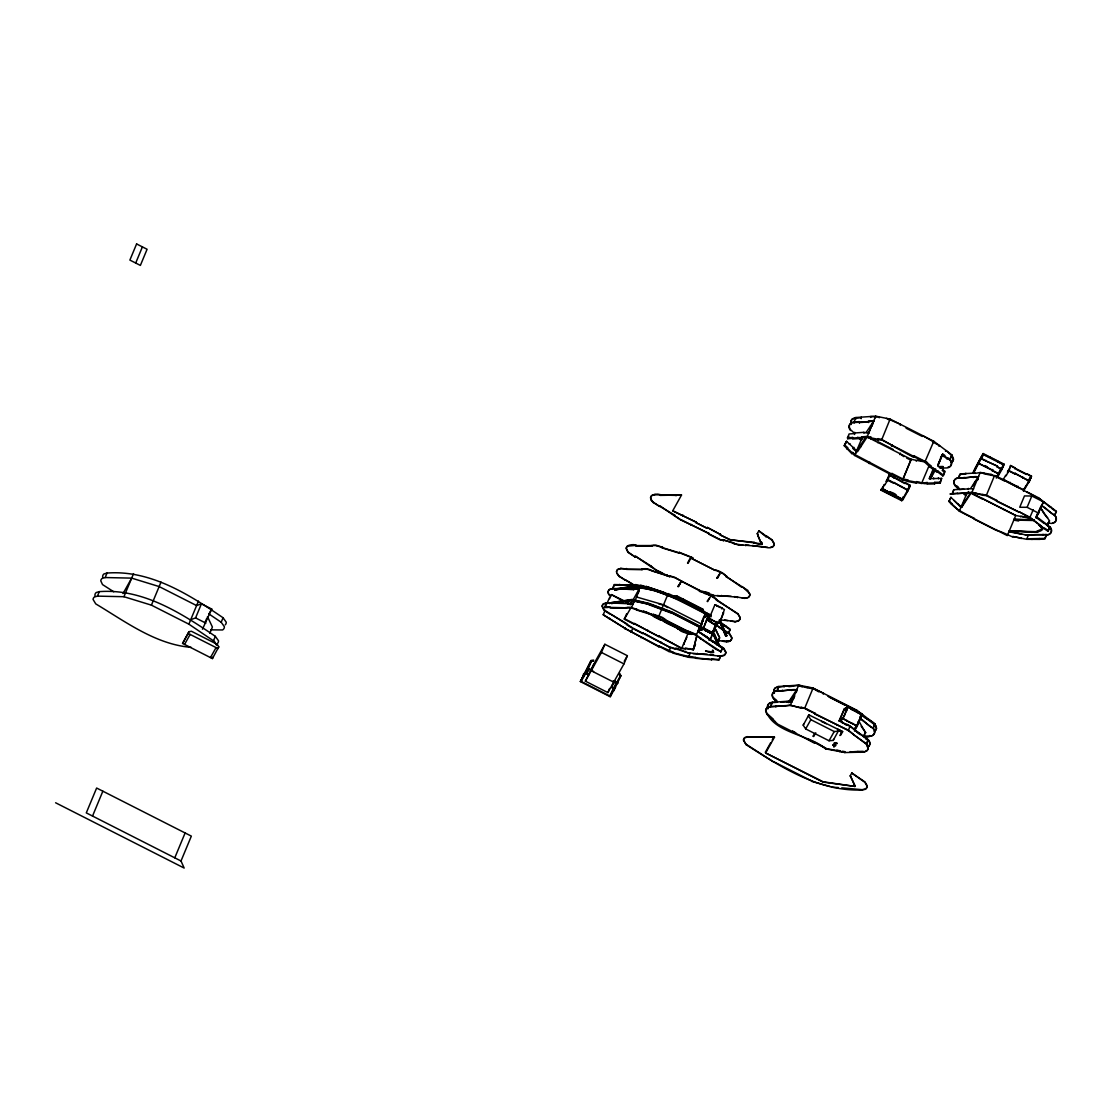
<?xml version="1.0" encoding="UTF-8"?>
<svg xmlns="http://www.w3.org/2000/svg" width="1112" height="1112" viewBox="0 0 1112 1112"><rect width="100%" height="100%" fill="white"/><g stroke="black" fill="none" stroke-linecap="round" stroke-linejoin="round"><path stroke-width="1.5" d="M681.92 648.352L624.569 618.772M686.868 637.273L683.616 644.251L688.05 633.117L694.388 633.965M626.654 613.755L624.332 619.189L634.257 624.235L634.632 623.485L658.512 636.55L658.888 635.8L681.684 648.31L685.534 648.838L685.673 648.018L693.249 649.881L695.334 644.195M688.05 633.604L646.503 612.059M689.621 649.394L689.76 648.574M691.525 634.424C691.567 633.701 681.281 632.909 679.168 629.573M693.388 649.06L693.249 649.881L696.849 635.73L693.527 648.963M695.625 634.966L695.764 634.16M705.564 651.048C720.006 652.577 709.901 653.759 705.703 650.728M762.276 543.935L730.209 539.612L720.145 534.886L730.07 539.932L754.103 542.336C756.813 544.755 765.112 545.478 761.275 541.836M753.964 543.156L754.103 542.336M636.606 609.668L631.394 608.055L634.674 599.729L635.216 600.383L634.674 599.729M632.992 604.219L627.627 603.607L632.992 604.219L634.66 600.216M633.117 603.899L606.638 602.815L603.607 603.705A4.99 4.003 22.6 0 0 602.259 606.123L604.942 610.571M636.62 597.019L663.544 604.803L701.797 624.221M637.468 593.002C637.871 595.532 639.08 586.135 640.734 585.148C656.177 589.999 634.618 583.814 635.494 584.703L614.31 585.051L612.712 588.901L609.598 589.29A4.99 4.003 22.6 0 0 608.264 591.709C606.86 594.35 613.393 598.395 609.209 594.6M749.057 545.2L738.507 545.088L723.773 539.876L723.523 540.668L718.894 539.306L708.969 534.26L709.345 533.524L681.114 520.11L674.873 516.177L675.304 515.468L653.203 502.513L650.909 500.025L650.659 497.745A4.99 4.003 22.6 0 1 651.993 495.327C654.19 494.159 659.763 493.297 660.347 495.382L681.531 495.021L672.732 510.811L696.126 522.153L672.732 510.811M773.869 691.372L773.924 690.455A6.422 5.157 22.6 0 1 775.217 688.106L777.9 686.549L798.708 685.117L813.094 688.036L856.768 710.22L874.908 723.912L876.534 728.179A6.38 5.115 22.6 0 1 875.241 730.542L874.477 731.112M706.898 636.842L697.752 631.227L723.703 648.199L725.844 651.966A5.282 4.239 22.6 0 1 724.037 655.232L720.771 655.885L719.033 660.055L688.523 657.303L690.149 652.98L720.632 656.205L723.898 655.566A5.282 4.239 22.6 0 0 725.705 652.299L723.564 648.532L717.796 644.793M902.847 479.425L911.062 459.312L927.505 462.439M922.001 483.053L927.172 482.511L927.366 483.428C922.71 484.498 921.25 481.927 916.677 481.621L916.357 483.122L907.767 481.482L908.101 479.981L902.874 478.994M911.062 459.312L866.29 436.543M916.205 461.188L916.469 460.577M916.357 483.122L916.677 481.621M1048.658 534.385A6.06 4.865 22.6 0 1 1046.684 534.747L1044.946 538.917L1039.47 539.362L1026.737 539.306L1012.643 536.484L1021.233 538.125M1020.927 516.941L1021.094 516.163L1029.684 517.789L1029.503 518.581L1029.684 517.789M839.741 750.697L839.56 751.503L839.741 750.697L836.877 750.155M854.141 734.949L848.442 730.223L814.915 714.126L815.291 713.39L804.768 708.052L801.168 707.315L800.987 708.122L790.382 705.119L784.961 705.814M799.778 686.173L802.127 686.646C800.376 683.866 792.495 686.674 788.797 686.618M800.987 708.122L801.168 707.315M809.3 688.106L809.439 687.786M951.511 462.161L952.261 461.591A6.38 5.115 22.6 0 0 953.568 459.214L951.942 454.947L933.788 441.269L890.114 419.085L875.728 416.166L867.29 436.46L867.29 437.377L870.807 438.086L870.904 437.183L867.29 436.46L862.008 436.807L862.008 438.35L852.765 438.99L852.765 437.447L847.483 437.808L847.733 438.726L853.015 438.364L852.765 437.447M891.935 445.328L881.677 439.379L878.077 438.642L877.729 440.157L870.557 438.698L870.904 437.183M875.478 417.695L875.478 416.778L870.446 416.527L870.696 417.445M879.244 417.792L879.342 416.889L875.478 416.778M877.729 440.157L878.077 438.642M890.114 419.085L881.496 440.255L877.993 439.546M889.725 420.155L886.514 418.348M975.474 493.269L986.4 495.132L996.908 500.469L996.533 501.22L1018.884 512.02L986.261 495.591C979.033 495.465 973.778 490.906 966.592 492.894C972.055 492.63 934.553 495.299 957.488 493.2M975.432 493.742L975.613 492.936M975.043 473.378L980.186 472.53L991.112 474.393L990.931 475.199L994.434 475.908L1004.859 481.204L1005.234 480.467L1036.579 497.314M982.605 495.201L982.786 494.395M688.523 657.303L673.399 653.217L673.636 652.424L659.221 646.072L658.846 646.809L624.888 628.405L668.91 651.521L673.524 652.883M685.743 651.312C686.201 653.564 677.555 647.156 675.373 648.254L675.123 649.047L672.051 648.143M682.851 630.462L683.102 629.67L689.023 631.407M683.102 629.67L685.951 631.004M683.755 656.275L684.005 655.482L695.709 657.456L695.612 658.29L711.666 659.736L711.777 658.902L719.005 659.555L720.604 655.719M731.154 596.296L714.182 595.601L709.553 594.239C711.416 591.209 697.363 593.099 699.434 590.389M653.453 614.839L658.707 616.451L696.098 635.452L715.919 649.297L720.937 651.688L700.768 638.455C698.475 636.55 692.137 631.116 689.357 632.408L665.129 620.121C664.35 616.882 656.942 615.77 653.564 614.38L653.314 615.172L636.481 610.001L636.731 609.209C634.118 608.639 627.363 605.567 625.973 608.278L610.224 607.93C606.763 604.678 600.119 608.834 610.293 607.11M646.183 586.455L662.919 592.084L646.183 586.455L645.933 587.247M681.42 581.089L674.942 577.406L669.632 575.766L669.368 576.558L647.323 569.288L626.278 569.316L642.027 569.664C643.528 567.301 651.048 569.566 652.661 571.068L674.803 577.726L712.264 596.741L737.881 614.088L739.855 616.84M679.237 552.678C701.644 561.532 693.276 557.821 679.362 552.344L679.112 553.137L662.265 547.966L662.53 547.173C659.902 546.604 653.161 543.532 651.757 546.242L636.022 545.895C635.425 543.81 629.851 544.672 627.668 545.839A4.99 4.003 22.6 0 0 626.334 548.258L628.058 551.997L635.105 556.973L627.919 552.317L626.195 548.577A4.99 4.003 22.6 0 1 627.529 546.173L635.953 545.394M663.03 591.626L662.78 592.418L674.595 597.366L674.97 596.616L699.045 609.251M669.368 576.558L669.632 575.766M697.891 630.907L703.076 629.322L708.372 615.422L703.076 629.322M825.841 748.042L825.563 748.835C809.744 734.504 772.576 733.225 765.751 710.137A6.422 5.157 22.6 0 1 767.03 707.788M804.768 708.052L809.091 710.776M818.766 691.859L812.955 688.37L809.355 687.633M986.261 495.591L994.587 475.45L1005.234 480.467M994.434 475.908L991.112 474.393M668.91 651.521L670.675 647.24L690.107 653.467L687.035 652.549M658.707 616.451L668.215 593.586L674.97 596.616M668.034 594.03L662.891 591.945M135.706 263.044L142.405 246.892M191.222 647.365C155.611 644.446 125.517 621.678 95.743 603.885L93.06 599.424A4.99 4.003 22.6 0 1 94.395 597.019L97.439 596.129L99.302 591.64C142.489 588.345 181.103 612.948 215.339 636.342L218.508 640.79A5.282 4.239 22.6 0 1 216.701 644.057M113.758 591.779L102.512 584.578L100.789 580.853A4.99 4.003 22.6 0 1 102.123 578.435L105.167 577.545L107.03 573.055C150.217 569.761 188.831 594.364 223.067 617.758L226.236 622.206A5.282 4.239 22.6 0 1 225.222 624.847M97.439 596.129L123.946 596.713L133.537 573.639M123.946 596.713L151.413 605.15L161.018 582.076M92.532 816.055L102.86 791.188M216.645 645.28L214.491 641.513L188.873 624.166L198.464 601.092M218.758 646.85L212.42 658.582L182.576 643.417L188.915 631.685L191.459 631.282L217.382 644.446L218.758 646.85L218.035 648.588L188.192 633.437L188.915 631.685M190.736 619.676L195.573 617.911L201.425 603.816L211.725 609.042L202.467 629.183M204.872 622.873L206.832 618.175M209.807 633.312L212.406 627.043L207.485 616.618M213.462 640.832L215.339 636.342M210.821 629.851L222.553 629.962A5.282 4.239 22.6 0 0 224.374 626.695L221.191 622.247L223.067 617.758M212.42 658.582L213.156 656.831M174.779 857.825L185.12 832.957M181.006 860.994L191.347 836.127L96.633 788.033L86.291 812.886L181.006 860.994L184.161 868.055L55.6 802.767M604.9 606.985L606.638 602.815M608.125 592.029A4.99 4.003 22.6 0 1 609.459 589.61L612.503 588.735L614.227 584.564L619.606 584.676M632.811 584.106L619.134 576.461L616.451 571.999A4.99 4.003 22.6 0 1 617.785 569.594L620.955 568.371L626.417 568.996M604.984 607.486L606.499 603.149L603.468 604.024A4.99 4.003 22.6 0 0 602.134 606.443L603.858 610.182L609.807 614.046M606.86 603.83L609.334 598.034M609.626 598.715L611.391 594.614L630.699 604.024M603.204 614.741L625.041 628.349L603.204 614.741L605.095 610.516L632.978 628.099L670.508 647.684L644.515 633.548M619.134 576.461L616.965 573.639M719.756 646.086L714.182 633.409L671.982 611.989L648.824 603.343L632.075 599.438L609.042 603.01L631.95 599.757L648.685 603.663L671.843 612.323L714.043 633.743L719.631 646.406M711.277 616.673C681.545 602.635 649.575 579.936 615.103 590.166L614.908 588.929L637.802 585.677L654.384 589.527L677.847 598.298L710.888 615.075M615.103 590.166L614.908 588.929M650.52 498.065A4.99 4.003 22.6 0 1 651.854 495.646L655.037 494.437M653.203 502.513L650.715 498.718M611.961 603.76L612.1 603.427M612.629 588.401L633.701 589.694C635.689 586.914 642.555 589.151 637.454 593.488M626.278 569.316L626.348 568.496M617.952 589.346L618.022 588.526M619.69 585.176L619.745 584.356M636.022 545.895L636.078 545.075M615.548 687.23L610.21 696.724L580.367 681.573L591.084 660.514L593.627 660.111L593.252 660.862M580.603 681.156L591.334 661.334L589.416 665.935M581.159 679.821L581.465 680.502L583.772 673.566L584.926 673.844M583.689 675.943L591.084 660.514M585.704 672.065L580.367 681.573M581.131 681.42L587.497 670.341L588.484 666.783M660.347 495.382L660.417 494.562M611.183 614.505L626.904 623.846L626.473 624.555L631.477 627.71M625.375 580.394L619.259 576.127M650.548 566.689L650.965 565.98L635.536 556.264L656.789 570.637L669.938 576.767M594.628 662.543L604.872 644.279L627.376 655.705L623.971 663.892L607.875 692.595L585.371 681.156L593.794 664.031M659.444 506.447L653.342 502.193M591.792 669.354L594.058 663.906M659.875 505.738L674.873 516.177M585.371 681.156L601.467 652.466L604.872 644.279M627.627 603.607L627.696 604.108M633.757 588.873L633.701 589.694M642.083 568.844L642.027 569.664M625.973 608.278L626.028 607.458M651.757 546.242L651.827 545.422M614.769 589.249L637.802 585.677M614.241 603.246L632.186 600.383L648.532 604.191L671.69 612.837L710.248 632.422M637.774 586.955L654.245 590.43L677.416 599.076L709.803 615.534M676.096 495.73L676.152 494.909M636.161 545.575L657.206 545.547M635.216 600.383L638.038 593.169M624.749 628.725L625.18 628.016M681.531 495.021L676.013 495.229M636.481 610.001L636.731 609.209M652.535 571.387L652.786 570.595M662.265 547.966L662.53 547.173M656.789 570.637L650.965 565.98M607.875 692.595L609.571 688.495M682.657 515.857L683.018 515.106M681.114 520.11L676.263 516.635M610.766 695.389L613.602 688.717L611.739 686.326L615.242 681.03M619.175 674.025L619.551 673.274L620.927 675.679L613.518 691.094M637.662 585.996L654.384 589.527M610.21 696.724L612.726 690.691M632.047 600.716L648.532 604.191M616.965 681.559L609.849 696.056L619.467 677.486M617.174 683.004L617.785 681.67M642.653 633.534L643.014 632.797L642.653 633.534L634.132 629.211M666.713 575.668L667.075 574.932M653.314 615.172L653.564 614.38M679.112 553.137L679.362 552.344M695.89 522.57L706.912 528.172L695.89 522.57L696.265 521.834M677.792 586.483L680.669 582.466L678.32 586.747M690.413 559.044L688.064 563.325L687.661 562.728M673.719 597.644L674.275 596.31L676.819 595.907L702.742 609.07L703.715 612.295L704.118 611.461M687.536 563.061L689.885 558.766M674.247 597.908L674.4 597.408M724.621 620.01L734.949 621.775L738.215 621.121A5.282 4.239 22.6 0 0 740.022 617.855L738.02 613.768L716.517 600.216C716.35 596.81 708.427 595.267 705.786 593.057L705.411 593.808L681.322 581.173M690.927 558.085L715.155 570.386L690.927 558.085L691.303 557.334M676.457 596.644L676.819 595.907M717.935 645.057L713.195 634.313L671.69 612.837M654.412 589.902L677.708 598.228M707.274 527.422L720.381 534.469L707.274 527.422L706.912 528.172M683.074 600.007L683.435 599.271L683.074 600.007L690.121 603.58M718.894 539.306L723.662 540.335M673.399 653.217L673.636 652.424M723.523 540.668L723.773 539.876M683.908 644.487L683.616 643.806L681.684 648.31L693.249 649.38L695.486 644.265M689.357 632.408L689.718 631.672M715.155 570.386C717.184 569.386 726.067 574.334 726.247 576.78L747.764 590.333L749.766 594.433A5.282 4.239 22.6 0 1 747.959 597.7L744.692 598.353L734.365 596.588M702.367 609.807L702.742 609.07M684.005 655.482L673.511 652.744M707.107 601.37L709.984 597.352L707.635 601.634M716.837 577.934L719.728 573.931L717.365 578.212L716.976 577.615M703.034 612.531L703.187 612.017M717.365 578.212L719.728 573.931M734.128 542.92L723.634 540.196M733.878 543.726L742.983 545.144M696.334 635.035L704.091 617.563L707.524 615.464L708.664 615.881M702.2 620.788L705.661 612.601L710.234 615.7M726.567 576.419L722.133 573M700.782 626.223C702.464 625.055 702.242 619.009 703.076 620.704M703.521 617.494L705.467 616.771M714.182 595.601L711.235 594.364M698.072 630.865L703.048 628.766L701.95 630.004M716.517 600.216L716.962 599.507M726.247 576.78L726.706 576.085M709.108 618.564L718.602 623.387L709.108 618.564L714.933 604.719L717.309 605.929M710.026 632.7L705.453 630.532L709.929 632.797M705.55 630.434L705.314 630.851M695.709 657.456L695.612 658.29M707.093 654.162L692.998 653.731M721.41 596.254L721.507 595.434M697.335 654.12L697.446 653.3M714.933 604.719L721.91 607.861L721.549 608.611L721.91 607.861M710.207 639.664L706.732 636.884M712.444 623.123L706.732 618.675M745.735 545.728L745.846 544.908M709.79 633.117L710.165 632.38M711.736 633.284L712.82 630.657L712.709 631.685M711.861 633.506L717.323 622.192M715.572 625.236L706.523 619.537L716.058 625.569L714.279 627.529M711.305 636.398L713.487 631.143M713.765 630.309L714.947 627.474M716.211 624.096L716.601 624.694L717.991 622.136M712.236 634.827L712.806 633.729M710.874 638.455L717.115 623.359L713.139 632.923M719.061 620.232L725.733 636.022L726.748 635.814L719.909 619.648M715.405 629.698L719.784 637.718L716.726 645.099M715.947 629.573L718.741 636.12M718.602 623.387L720.117 619.898M720.409 620.593L724.426 609.543L721.785 608.194M720.645 620.176L723.676 612.879L722.911 613.032M758.203 535.942L757.341 533.51L760.608 542.281M770.352 547.507L772.423 546.854A5.282 4.239 22.6 0 0 774.23 543.587L772.089 539.82L766.502 536.053L766.043 536.748L758.829 530.855L771.95 540.154L774.105 543.921A5.282 4.239 22.6 0 1 772.284 547.187L769.031 547.827L752.268 545.492M711.054 640.665L713.042 641.999L713.487 641.304L716.642 644.015M722.425 641.082L730.028 640.818A5.282 4.239 22.6 0 0 731.835 637.551L729.694 633.784L724.093 630.017L723.648 630.712L715.28 624.04M712.889 650.214L713.654 652.466L712.347 650.339M718.032 640.79L719.255 637.843M711.777 658.902L711.666 659.736M713.376 655.065L710.304 654.454M728.888 632.2L729.945 629.642L719.895 622.4M741.718 587.261L726.386 576.461M713.543 655.232L713.515 654.746M719.394 641.151C719.158 639.428 726.887 643.431 729.889 641.151A5.282 4.239 22.6 0 0 731.696 637.885L729.555 634.118L713.737 623.415M720.215 622.039L730.264 629.267L728.527 633.437M737.464 597.7L737.576 596.88M742.163 586.566L749.585 593.419M766.043 536.748L766.502 536.053M761.803 547.173L761.901 546.353M725.733 636.022L719.742 621.761M720.618 652.063L722.536 647.851M720.937 651.688L722.675 647.518M726.622 641.791L726.734 640.971M734.949 621.775L738.354 620.788A5.282 4.239 22.6 0 0 740.161 617.535M744.692 598.353L747.125 597.797M855.225 454.794L852.751 452.459L851.764 453.627L844.23 445.717L846.579 441.311L856.824 450.944L854.878 455.058M847.483 437.808L849.095 433.958L854.377 433.597L854.697 432.276M853.96 432.846L850.805 429.899M850.555 430.511A6.116 4.921 22.6 0 1 849.304 425.354A6.116 4.921 22.6 0 1 853.821 422.588L855.92 417.514L875.728 416.166M844.23 445.717L846.218 441.575M844.62 445.425L846.579 441.311M847.733 438.726L848.803 436.168M846.593 448.789L847.594 447.622L844.967 445.161M846.983 448.497L847.594 447.622M861.202 418.696L861.202 417.153M868.75 421.921L859.604 422.546M851.764 453.627L852.751 452.459M854.628 432.971L863.774 432.346L868.945 433.096M891.977 473.434L891.546 474.212L902.61 479.842L903.055 479.05L891.977 473.434L891.282 474.824L854.641 455.475L861.661 438.865L861.216 439.643L859.034 437.586M862.008 438.35L862.008 436.807M859.576 446.621L865.817 436.988L866.79 437.544L857.477 451.778L856.504 451.222L859.576 446.621L860.535 447.177M870.543 425.632L871.252 426.799M868.639 432.985L873.629 421.003M872.003 426.035L873.879 420.628L868.5 420.989L868.5 422.532M747.82 736.936L774.466 737.187L747.82 736.936L744.79 737.812A4.99 4.003 22.6 0 0 743.455 740.231L746.124 744.679C781.208 767.113 818.571 791.494 861.953 789.993L865.219 789.353A5.282 4.239 22.6 0 0 867.026 786.087L864.886 782.32L851.764 773.021L865.025 781.986L867.165 785.753A5.282 4.239 22.6 0 1 865.358 789.02L862.092 789.673L841.742 787.838M746.124 744.679L743.594 739.911A4.99 4.003 22.6 0 1 744.929 737.492L747.959 736.603M877.868 442.701L878.313 441.909L893.047 449.401M855.086 454.697L891.727 474.046M767.183 714.724L767.711 714.085L773.438 719.45M767.641 707.538L770.449 706.801L772.312 702.297L792.119 700.949M775.175 699.073L776.927 700.713L776.384 701.352L773.757 698.892L774.299 698.253M773.757 698.892A6.116 4.921 22.6 0 1 772.506 693.735A6.116 4.921 22.6 0 1 777.024 690.969L778.9 686.465M769.935 716.851L766.654 713.668L765.682 711.041M776.384 701.352L773.896 698.558A6.116 4.921 22.6 0 1 772.645 693.415A6.116 4.921 22.6 0 1 777.163 690.649C780.471 692.901 801.822 685.729 795.761 692.79M765.612 710.471A6.422 5.157 22.6 0 1 766.891 708.108L769.587 706.551L785.239 705.967M777.455 702.256L772.187 702.617A6.116 4.921 22.6 0 0 767.794 708.886M782.445 690.288L782.445 691.108M784.182 686.924L784.182 686.104L793.287 685.798M775.856 706.926L775.856 706.106M775.106 721.688L777.733 724.148L792.522 731.654M937.666 470.849L937.027 471.502L942.865 475.908L943.504 475.241L937.666 470.849L936.763 472.113L930.285 467.235L931.189 465.956L925.351 461.549L914.3 455.948L913.605 457.338L891.754 445.495M786.754 702.131C785.906 700.699 790.271 703.131 792.022 701.769L793.898 697.28M791.591 689.648L791.591 690.482M765.654 752.977L823.144 781.778L855.072 786.434L823.005 782.097L765.654 752.977L774.466 737.187M773.66 737.506L772.242 739.939M770.449 706.801L790.243 705.453L798.708 685.117M793.495 698.948L794.746 695.945M888.752 492.102L881.983 488.932L884.471 484.415M886.32 481.107L886.723 481.704L887.195 479.564L891.157 481.579M887.779 478.132L888.544 477.993L887.056 479.897L893.673 483.261L894.048 482.511L908.059 490.559L910.269 485.388L905.474 482.942L910.033 485.805M889.266 474.713L888.432 476.562L889.266 474.713L903.667 482.969M886.194 481.426L888.015 477.715M888.307 478.41L889.197 476.422M802.127 686.66L809.439 687.786M903.875 456.643L899.983 453.918M900.414 453.14L899.719 454.544M774.049 762.276L746.263 744.359M889.002 491.573L888.641 492.199C888.738 490.642 898.246 494.618 896.369 496.23L902.986 499.594L908.282 490.142L887.293 479.48M893.673 483.261L894.048 482.511M792.759 731.237L792.383 731.988L792.759 731.237L795.706 732.738M790.243 705.453L804.643 708.372L813.094 688.036M903.055 479.05L911.228 459.381M913.605 457.338L914.3 455.948M839.06 730.348L841.77 732.127L837.503 729.958L837.878 729.208L842.674 731.64L808.855 714.863L808.396 715.947L810.856 719.672L834.222 731.543L838.378 731.182L838.837 730.097L833.194 740.411L829.038 740.773L805.672 728.916L803.212 725.191L803.67 724.107M905.098 483.692L905.474 482.942M907.767 481.482L902.61 479.842M903.125 499.26L901.721 500.706L880.718 490.031L881.941 489.377M906.794 491.504L907.183 492.102L909.505 485.527M908.49 488.112L908.782 488.793L909.672 486.82M933.788 441.269L924.767 462.244L930.285 467.235M815.777 732.794L813.65 736.575L813.261 735.977M821.532 721.313L825.271 722.814M821.963 721.66L826.341 723.745M921.904 482.622L928.951 465.984M824.465 747.347L814.86 742.468L814.498 743.205L792.62 731.571M933.538 469.653L929.799 478.633L941.642 478.382L940.043 482.233L934.706 482.344L934.636 483.887L927.116 484.054L927.172 482.511M933.552 468.235L929.201 478.716L931.231 475.158L932.217 475.672L930.188 479.216L932.481 473.573M932.217 475.672L935.831 469.181M940.557 457.81L942.531 454.53L949.829 460.034A6.06 4.865 22.6 0 1 951.135 465.205A6.06 4.865 22.6 0 1 946.562 467.957L939.848 468.096M937.791 465.052L942.142 454.572M938.194 464.802L942.559 454.322M938.333 466.581L943.059 466.484M950.385 466.025A6.06 4.865 22.6 0 0 950.079 459.423L948.036 457.88L947.146 459.145L944.185 456.115M942.865 475.908L944.463 472.058L942.42 470.515L943.31 469.236L937.805 465.886L942.781 453.918L944.825 455.461L943.935 456.726M934.636 483.887L934.706 482.344M811.829 781.472L829.941 786.434M943.254 467.415L942.809 467.096M942.42 470.515L943.31 469.236M845.342 705.355L845.704 704.605L845.342 705.355L829.121 697.113M862.94 736.102L850.041 726.372L839.185 720.854L844.175 708.886L847.872 706.759L844.189 716.045L846.579 710.082L846.76 710.846M846.996 708.149L844.411 709.637L839.087 720.951M840.436 719.895L840.672 720.645L841.923 719.047L842.159 719.798M845.148 708.566L843.799 709.623M949.982 458.797L951.691 455.572L953.318 459.84A6.38 5.115 22.6 0 1 952.011 462.203L951.26 462.773M833.194 740.411L833.652 739.327M934.9 483.275L940.238 483.164L941.642 478.382M943.504 475.241L945.103 471.391L943.059 469.848M949.829 460.034L951.942 454.947M843.813 715.628L842.91 719.116M854.447 731.112L857.282 726.039L842.896 718.741L844.314 715.336M860.188 734.629C854.933 731.487 853.085 726.678 846.871 724.371L846.496 725.107L839.324 720.534M833.597 746.694L835.849 742.594M842.674 731.64L840.547 735.435M856.81 725.816L846.774 720.84M857.63 712.111C876.242 722.703 835.585 701.074 857.533 712.194M846.871 720.757L843.035 718.408L839.185 720.854M846.496 725.107L846.871 724.371M825.563 748.835L844.981 752.546L864.191 752.101L866.776 750.878A6.38 5.115 22.6 0 0 868.083 748.501L866.457 744.234L848.303 730.556L849.943 726.456M856.768 710.22L856.337 710.929L860.966 714.418M1012.601 536.957C1010.53 536.067 999.202 530.563 996.116 530.299L974.015 519.068L974.39 518.331C964.118 513.285 955.708 509.546 948.939 501.47L950.941 497.328L960.963 507.378L970.415 493.033M952.206 493.561L953.804 489.711L968.51 488.891M955.389 485.972C958.349 484.512 961.574 493.311 955.389 485.972A6.116 4.921 22.6 0 1 954.138 480.829A6.116 4.921 22.6 0 1 958.655 478.063L978.449 476.714L977.615 480.05M958.655 478.063L960.393 473.879L975.182 473.059M948.939 501.47L950.941 497.328M952.331 494.048L953.804 489.711M960.393 473.879C951.594 484.79 984.023 470.779 977.392 479.87M844.981 752.546L839.699 751.184M854.53 729.389L857.102 724.44M860.104 716.795L860.869 715.433M855.003 730.111L868.333 739.73A6.06 4.865 22.6 0 1 867.902 746.889M856.657 725.858L862.273 714.071L846.718 706.05M831.442 787.254L838.351 787.532M861.397 715.697L861.744 713.793L859.84 718.227M857.282 726.039L862.273 714.071M863.19 752.157L863.218 751.337L857.88 751.448C858.214 753.032 864.816 752.24 866.915 750.558A6.38 5.115 22.6 0 0 868.222 748.181L866.596 743.914L853.933 734.976M862.12 715.294C864.052 719.019 876.256 720.729 876.409 728.499A6.38 5.115 22.6 0 1 875.102 730.876L874.352 731.432M951.427 504.264L951.955 503.639L949.342 501.178M964.062 477.368L964.062 478.188M850.458 752.101L850.36 751.601M959.225 489.016L959.086 489.349M960.518 474.379L965.8 474.018L965.8 473.198M861.188 726.233L865.734 732.599M872.739 735.24A6.06 4.865 22.6 0 0 873.17 728.082C868.124 726.025 865.636 721.855 859.979 718.13M863.829 735.616C869.139 726.428 858.464 740.828 869.779 736.339A6.06 4.865 22.6 0 0 874.338 733.586A6.06 4.865 22.6 0 0 873.031 728.416L874.908 723.912M982.452 456.101L982.063 455.503L972.861 473.142L977.893 463.009L998.882 473.712L997.186 477.034M857.88 751.448L850.221 751.934M991.112 469.333L977.851 462.995M864.427 736.45L864.469 735.616M976.183 466.373L973.389 473.406L983.314 454.572M968.371 489.21L968.371 488.39M973.222 476.742L973.222 477.562M966.717 493.38L966.731 492.574M983.161 453.557L980.937 458.728L997.52 466.22L997.144 466.957L1001.94 469.389L1004.15 464.218L983.161 453.557L977.712 463.329M964.076 493.019L966.175 494.979L959.35 511.228L1007.319 535.595L1015.742 515.495L1020.955 516.482M855.072 786.434L850.277 775.676L855.197 786.101M958.044 504L961.741 507.267L964.855 499.788M866.79 742.983L867.846 740.411L865.942 738.549M961.741 507.267L970.929 493.325M975.266 481.385L973.069 485.874M874.769 724.232L873.17 728.082M866.457 744.234L868.333 739.73M869.779 736.339L869.806 735.505M989.402 457.657L989.777 456.907L989.402 457.657L982.786 454.294M983.939 472.934L980.186 472.53L972.013 492.213L975.572 493.422M983.745 473.74L990.931 475.199M992.099 470.626L992.404 470.001L992.099 470.626L998.715 473.99L1000.675 469.222M997.172 461.605L997.533 460.854L997.172 461.605L1002.468 464.288M982.563 498.649L1015.742 515.495L970.734 492.63M1001.412 469.125L1003.427 465.984L1002.524 465.9M1003.26 464.691L1002.899 465.706M1003.385 479.397L1005.721 475.213M1007.583 471.891L1007.972 472.489L1008.445 470.362L1029.545 480.94L1023.415 491.087M1009.279 468.513L1008.306 470.682L1014.936 474.046L1015.298 473.309L1029.309 481.357L1031.519 476.172L1026.723 473.74L1031.297 476.589M1009.696 467.36L1010.53 465.511L1015.326 467.943L1014.95 468.694L1015.326 467.943M1009.571 469.195L1010.461 467.207M1003.107 479.494L1017.8 486.708M1014.936 474.046L1015.298 473.309M996.116 530.299L996.491 529.548M1016.382 469.417L1026.362 474.476L1026.723 473.74M1018.036 486.305L1017.661 486.931L1024.374 490.058M1026.195 485.61L1023.582 489.892M1028.058 482.288L1028.447 482.886L1030.935 477.604M1030.699 478.021L1030.768 476.325L1028.878 479.689M1042.013 529.048L1035.772 531.661L1009.321 531.036C1012.698 529.201 1053.717 537.207 1038.705 524.822M1018.926 520.249L1014.144 519.346L1034.035 519.777M1018.648 512.437L1019.009 511.701L1030.073 517.316L1042.25 526.921L1029.782 517.692L1019.009 511.701M1031.825 495.994L1024.458 495.938L1019.746 507.253L1027.113 507.308L1031.825 495.994L1043.501 501.929L1036.398 517.525M1021.191 538.597L1021.358 537.791M1033.215 509.741L1029.782 517.692M1026.737 539.306L1028.308 534.955L1046.448 534.566C1042.25 535.206 1034.48 533.746 1029.517 535.428M1025.111 534.83L1028.475 535.122M1035.689 517.747L1037.468 513.508M1044.224 523.543L1036.287 517.553L1039.706 509.06M1036.287 517.553L1040.985 506.724M1055.093 521.778A6.06 4.865 22.6 0 0 1054.802 515.176C1049.742 513.271 1047.184 508.309 1041.471 505.557L1054.662 515.495A6.06 4.865 22.6 0 1 1055.969 520.68A6.06 4.865 22.6 0 1 1051.396 523.418L1047.726 523.001M1043.751 502.388L1038.247 497.634L1056.4 511.325L1054.662 515.495M1031.853 535.372L1031.894 534.552M1042.417 510.144C1040.86 509.588 1047.893 519.346 1047.657 517.636M1026.71 538.806L1044.849 538.417L1046.448 534.566M1041.902 527.269C1047.031 528.075 1053.384 536.026 1042.041 526.949M1044.571 523.182L1049.478 527.505L1047.879 531.355M1042.986 535.15L1043.028 534.316M1047.254 525.253L1049.506 520.805L1040.304 507.642L1043.501 501.929M1047.74 525.045L1049.506 520.805M1054.996 514.244L1056.4 511.325M1048.213 530.994L1049.95 526.824L1036.759 516.871M859.701 718.95L858.339 722.258L859.576 720.076M881.413 489.113L880.718 490.031M882.289 488.307L881.594 489.238L882.289 488.307L888.613 492.282M901.623 500.039L904.209 496.119M901.721 500.706L902.416 499.774L901.415 499.941M902.749 498.704L903.027 499.496L881.858 488.71M978.407 463.315L974.543 469.667L975.419 469.792M992.599 469.584L992.21 470.376L992.668 469.528M996.727 476.7L1001.773 467.332M1009.863 483.081L1010.266 482.358M1023.846 490.684L1024.013 489.502M857.449 724.524L854.53 729.75M123.001 593.586L131.675 578.129L159.141 586.566L196.602 605.581L201.425 603.816M182.576 643.417L188.192 633.437M184.55 644.418L190.152 634.424M208.959 613.963L211.725 609.042M210.46 657.581L216.062 647.587M611.391 594.614L622.956 601.022M609.376 619.036L609.751 618.286M591.695 660.806L590.847 660.931M585.232 673.705L586.316 673.149L588.957 674.497M588.387 668.395L588.095 667.7L587.692 668.534L593.655 671.565M589.012 667.047L588.248 667.2M585.551 674.122L585.468 673.288M592.863 661.084C591.904 659.916 594.934 661.348 592.237 660.806M586.08 673.566L588.54 669.271M583.536 673.983L586.622 673.566L588.985 669.368M624.708 618.439L624.332 619.189L631.255 607.208M634.257 624.235L634.632 623.485M691.038 525.156L691.414 524.405M624.221 661.32L627.376 655.705M611.739 686.326L614.88 680.711M612.42 688.342C613.574 688.175 611.642 687.786 612.225 686.312M619.273 674.497L619.773 674.484M612.684 687.105L611.961 687.536M619.745 675.304L618.828 673.705L619.982 674.887M640.915 637.704L641.29 636.967M617.549 681.698L620.927 675.679M647.504 630.949L647.865 630.212M678.459 586.427L680.669 582.466M681.197 581.506L681.559 580.756M708.969 534.26L709.345 533.524M673.872 597.13L674.275 596.31M674.887 596.588L675.192 597.005M675.748 596.449L676.054 596.866M665.129 620.121L665.504 619.37M658.512 636.55L658.888 635.8M668.451 623.735L682.963 629.99M720.145 534.886L720.52 534.149M660.584 642.639L660.945 641.902M658.846 646.809L659.221 646.072M671.759 643.278L672.121 642.527M698.822 609.668L699.184 608.917M679.307 629.253L688.05 633.159M703.173 610.683C700.31 608.556 704.786 610.669 703.396 611.892M705.425 613.018L700.143 610.335M699.337 627.682L698.211 630.532M702.992 621.191L702.437 620.371M757.216 533.829L758.829 530.855M717.073 606.346L717.448 605.595M711.346 620.107L711.722 619.356M715.822 622.372L716.197 621.622M709.067 640.47L710.749 637.704M869.181 463.607L869.876 462.203M881.983 488.932L884.332 484.749M884.86 485.013L886.862 481.371M893.701 477.896L894.062 477.159M896.369 496.23L882.122 488.599M901.429 487.195L901.804 486.458M902.624 498.996L903.305 496.647M904.668 495.438L910.269 485.388M765.264 752.379L770.686 742.705M803.212 725.191L808.855 714.863M823.227 694.124L823.603 693.374L812.955 688.37M805.672 728.916L810.856 719.672M814.915 714.126L815.291 713.39M813.122 736.297L814.679 733.447M814.86 742.468L825.702 748.501L839.602 751.017M982.188 455.725L982.716 456.003M966.175 494.979L963.743 493.353M837.016 725.358L837.392 724.607M985.746 461.174L986.108 460.424M829.038 740.773L834.222 731.543M847.511 707.496L851.848 708.775L851.472 709.525M842.27 722.953L842.632 722.216M846.635 721.174L847.01 720.423M839.88 735.491L841.909 731.793M834.125 746.972L836.377 742.858M852.557 724.176L852.918 723.426M997.52 466.22L985.871 460.841M997.144 466.957L1002.176 468.972L997.686 476.895M982.702 498.315L982.327 499.066L971.971 493.811M996.324 478.104L1004.15 464.218M1010.53 465.511L1015.089 468.36M1007.444 472.225L1008.542 470.265M1006.124 475.811L1008.111 472.169M996.533 501.22L996.908 500.469M850.138 775.995L851.764 773.021M1004.803 509.546L1004.442 510.297M1022.692 477.993L1023.068 477.243M1023.888 489.794L1031.519 476.172M1026.96 492.435L1027.335 491.685M1018.62 521.014L1013.769 520.096L1014.297 519.054M1009.46 530.702L1008.931 531.745L1021.872 534.219M881.538 439.838L914.05 456.559M900.192 425.201L900.637 424.423L889.864 419.697M891.504 446.107L892.199 444.717M925.059 461.939L913.856 456.726M934.844 468.666L931.481 474.546L932.468 475.046M630.323 604.775L638.997 589.318L612.503 588.735M632.714 628.488L631.13 632.339M861.216 439.643L862.884 437.141M862.634 437.767L860.966 440.269L857.672 437.183M866.012 432.679L873.615 421.239L853.821 422.588M788.366 702.353L796.97 689.287M788.881 702.645L792.3 697.488M968.496 491.546L965.8 495.73L963.604 493.672M970.846 488.154L978.588 476.381M933.246 442.27L939.626 445.662L938.987 446.329M635.105 556.973L635.536 556.264M703.618 617.146L708.761 615.005L707.385 615.784M700.449 638.816L700.907 638.121M706.593 637.218L707.037 636.509M719.033 627.585L719.478 626.89M725.385 626.542L725.83 625.847M713.042 641.999L697.933 631.185M715.919 649.297L716.364 648.602M945.464 451.208L946.103 450.555L951.691 455.572M1050.701 506.585L1050.214 507.267L1043.876 502.054M1049.478 527.505L1047.768 525.615M865.803 738.868L866.29 738.187L868.194 740.064A6.06 4.865 22.6 0 1 867.763 747.222M903.278 498.982L902.054 499.635M984.509 466.373L984.898 465.58L987.498 466.901M849.234 444.202L849.971 443.646M853.21 447.927L853.933 447.372M958.933 488.627L955.514 485.652A6.116 4.921 22.6 0 1 954.263 480.495A6.116 4.921 22.6 0 1 958.78 477.729M847.747 707.079L845.648 708.678M846.579 710.082L845.968 710.443L847.622 707.802M775.954 687.536L784.043 686.438M725.872 635.689L726.887 635.494M675.429 596.588L676.902 596.741M615.242 589.846L637.913 586.622M611.127 603.371L632.186 600.383M855.92 417.514L852.376 418.821A6.422 5.157 22.6 0 0 851.097 421.184L851.166 423.005M860.952 417.764L854.683 418.209L852.126 419.432A6.422 5.157 22.6 0 0 850.833 421.795L851.236 424.492M107.03 573.055L104 573.931A4.99 4.003 22.6 0 0 102.665 576.35L102.721 577.323M99.302 591.64L96.271 592.515A4.99 4.003 22.6 0 0 94.937 594.934L94.993 595.907M620.955 568.371L617.924 569.261A4.99 4.003 22.6 0 0 616.59 571.679M850.166 429.107A6.116 4.921 22.6 0 1 854.072 421.976L859.354 421.615L859.354 423.158M852.515 438.058L861.758 437.433M862.259 437.739L867.332 436.947M959.35 489.516L963.937 489.197M957.349 493.519L966.592 492.894M966.856 493.061L972.055 492.699M777.024 690.969L796.831 689.621M780.777 702.214L786.879 701.797M968.232 488.724L973.653 488.849M786.615 701.63L792.022 701.769M926.921 483.122L934.441 482.955M864.566 736.116L869.904 736.005A6.06 4.865 22.6 0 0 871.877 735.644M1013.769 520.096L1034.188 520.499M1037.996 531.981L1009.057 531.411L1028.35 535.456M654.898 494.77L660.278 494.882M660.486 495.048L676.235 495.396M620.83 568.705L626.209 568.83M619.829 584.842L635.564 585.204M105.167 577.545L131.675 578.129M606.499 603.149L611.892 603.26M610.154 607.43L625.889 607.777M626.098 607.958L631.394 608.055M1014.172 519.387L1033.91 520.11M834.181 742.983L837.086 743.094M834.056 743.469L837.155 743.594M745.707 545.241L761.762 546.687M761.928 546.854L767.711 547.368M721.368 595.754L737.437 597.2M717.198 595.532L721.535 595.921M741.94 597.756L744.832 598.02M719.672 619.898L727.693 620.621M730.751 621.052L735.088 621.441M717.74 655.955L720.632 656.205M691.525 633.923L694.263 634.299M687.814 633.576L691.664 634.09M917.97 459.951L920.833 460.493M916.608 482.511L922.029 483.553M907.837 480.592L916.427 482.233M1022.484 516.899L1029.642 518.261M832.888 744.873L835.751 745.429M832.763 745.207L835.612 745.749M842.409 751.212L845.092 751.712M870.64 437.794L877.827 439.254M804.991 687.244L807.868 687.828M810.467 688.342L812.816 688.828M620.107 675.943L620.232 675.304M702.395 591.264L708.316 593.002M681.322 630.004L665.977 622.887M657.067 545.867L662.391 547.507M662.404 547.632L679.251 552.803M658.651 603.788L663.377 605.248M636.592 609.529L653.439 614.7M648.393 604.511L671.551 613.171M1015.186 468.277L1026.584 474.059M989.638 457.24L997.394 461.188M982.925 453.974L989.541 457.338M997.297 461.272L1002.593 463.968M990.695 458.311L995.879 460.938M1029.754 478.911L1029.517 479.328M981.173 458.311L985.969 460.743M933.538 441.881L922.738 435.654L922.293 436.432L906.085 428.203M1006.471 481.635L1018.258 487.612M1027.196 492.018L1038.247 497.634M1027.113 507.308L1038.803 513.244M906.641 458.047L910.797 460.159M893.923 477.479L905.335 483.275M890.226 475.741L893.826 477.576M890.212 492.31L895.382 494.937M880.982 489.516L895.98 497.133M691.275 524.739L709.206 533.843M681.253 519.79L691.177 524.822M709.108 533.941L719.033 538.972M715.377 569.969L721.994 573.319M656.914 570.303L662.585 573.18M717.212 606.012L720.187 607.527M683.31 599.59L695.987 606.026M677.917 596.991L683.213 599.688M695.89 606.123L701.185 608.806M674.108 596.713L710.763 615.409M664.906 606.012L667.951 607.569M845.579 704.938L856.629 710.54L862.467 714.947M827.759 696.042L845.481 705.022M643.431 610.891L677.986 628.433M625.903 602.523L628.85 604.024M654.871 617.243L660.375 620.037M855.281 728.819L854.544 728.36M804.643 708.372L848.303 730.556M807.493 738.729L813.386 741.718M601.467 652.466L623.971 663.892M774.174 761.956L811.968 781.138M617.41 682.587L617.535 683.685L613.059 681.42M587.859 668.131L592.404 670.383M613.296 681.003L617.772 683.268M591.223 670.731L613.727 682.156M588.818 674.831L586.622 673.566M610.085 695.639L610.446 696.307L580.547 681.169M195.573 617.911L205.873 623.137M151.413 605.15L188.873 624.166M859.826 446.009L860.785 446.565M625.667 580.005L634.076 585.315M630.434 602.607L633.228 604.386M714.196 642.778L716.503 644.348M718.797 645.905L722.216 648.226M208.889 613.921L221.191 622.247M1051.382 508.142L1054.885 510.797M930.939 466.567L937.416 471.46M864.705 717.254L874.435 724.579M859.854 718.463L873.031 728.416M862.731 736.116L864.872 737.742M953.832 500.247L957.793 503.972M956.723 508.768L959.35 511.228M852.946 448.539L855.142 450.596M852.014 453.015L854.641 455.475M770.199 716.879L775.37 721.702M951.816 503.958L956.973 508.809M847.33 448.233L852.487 453.084M1039.178 524.614L1042.681 529.618M858.617 720.659L865.609 732.919M761.136 542.156L762.137 544.268M757.814 535.734L760.747 541.961M712.82 630.657L713.251 631.56M719.77 619.982L726.748 635.814M713.334 633.993L718.074 644.738M774.147 691.956L774.466 692.832M774.327 693.165L774.063 690.135A6.422 5.157 22.6 0 1 775.356 687.772M609.181 602.69L609.515 603.607M608.32 592.682L608.639 593.655M863.774 432.346L864.024 433.277M855.67 418.126L855.92 419.057M854.072 421.976L854.322 422.907M854.377 433.597L854.628 434.514M785.1 705.481L785.1 706.301M778.761 686.785L777.163 690.649M772.187 702.617L770.574 706.467M1039.512 538.542L1039.47 539.362M1031.978 538.694L1031.95 539.515M940.043 482.233L940.238 483.164M938.333 477.84L938.528 478.772M933.607 477.938L933.802 478.869M749.905 594.1A5.282 4.239 22.6 0 1 748.098 597.366M767.933 708.566A6.116 4.921 22.6 0 1 772.312 702.297M1054.371 522.32A6.06 4.865 22.6 0 1 1052.55 522.987M1049.95 526.824A6.06 4.865 22.6 0 1 1049.519 533.982M1049.811 527.144A6.06 4.865 22.6 0 1 1051.118 532.328A6.06 4.865 22.6 0 1 1046.559 535.067M949.648 466.567A6.06 4.865 22.6 0 1 947.841 467.235M136.595 243.945L129.882 260.083L140.376 265.407L147.09 249.269L136.595 243.945M653.87 615.798L653.495 616.534L653.87 615.798M664.879 621.386L664.517 622.136L664.879 621.386M678.125 628.113L677.75 628.85L678.125 628.113M696.126 605.706L695.751 606.443L696.126 605.706M857.769 711.777L857.394 712.528L857.769 711.777M702.701 609.876L702.701 609.876M714.085 630.657L714.377 631.338L714.085 630.657M981.771 456.879L982.063 457.574L981.771 456.879M858.422 721.757L858.714 722.452L858.422 721.757"/></g></svg>
